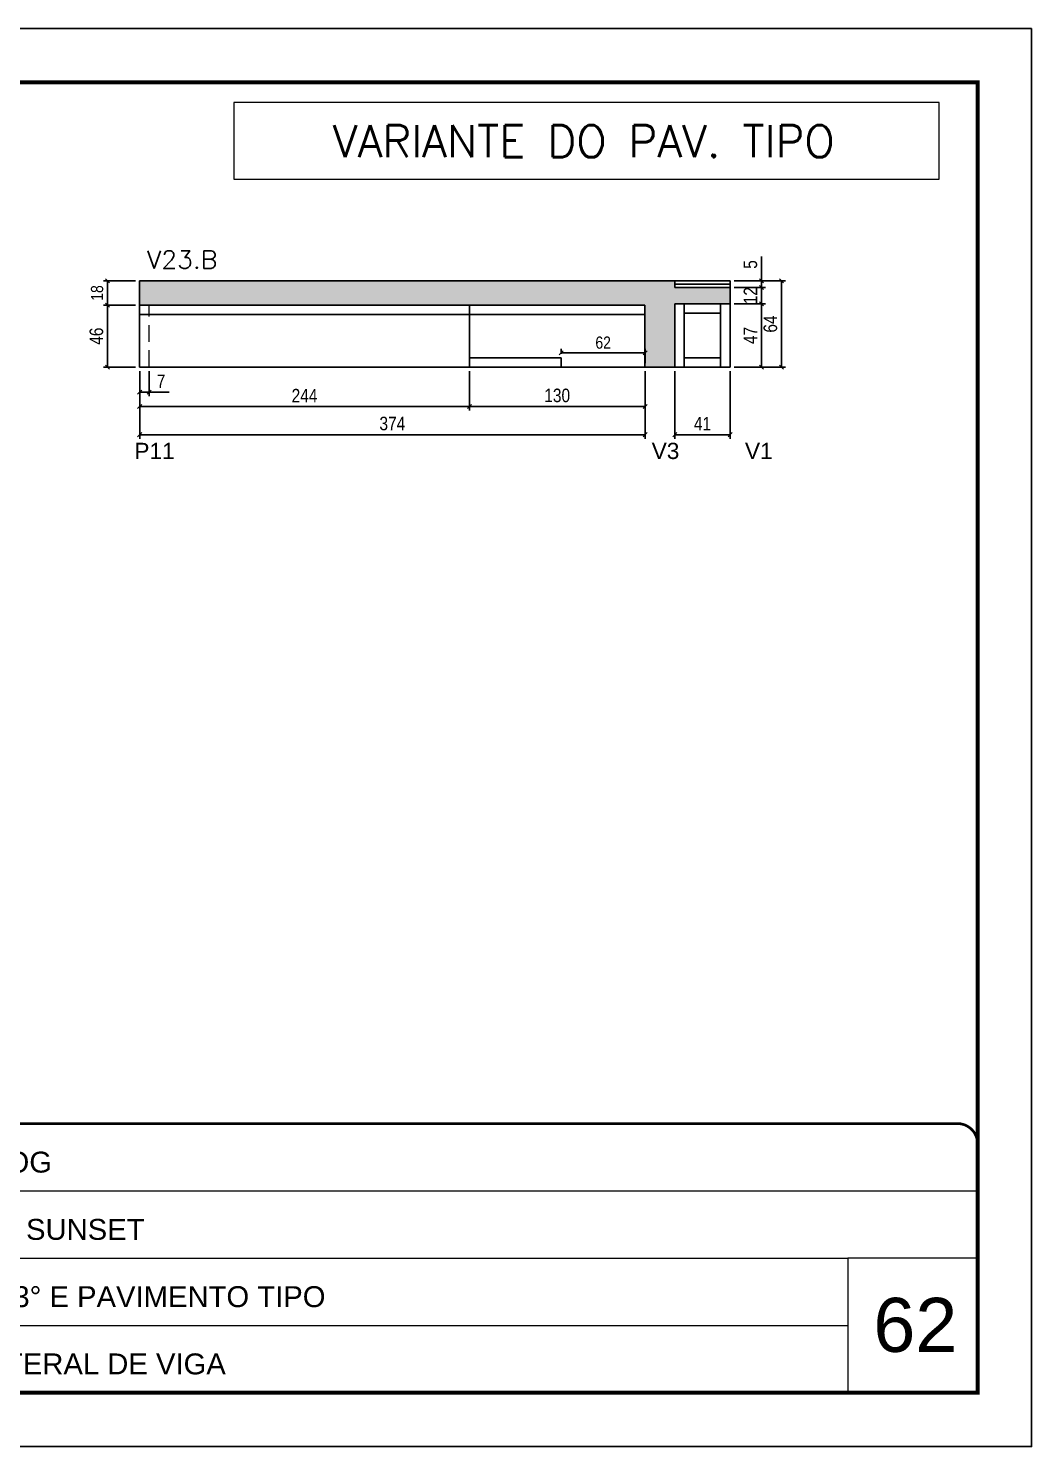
# Model space of a CAD drawing. Extents: x -10448 to -1189, y -11772 to 17235.
# Drawn here: x -8121 to -7378, y -1434 to -384 of the extents above; entities that cross this region are included whole.
import ezdxf

# ---------------------------------------------------------------- set-up
doc = ezdxf.new("R2010")
doc.units = 0
for name, pattern in [('CONTINUO', [0]), ('DASHED', [0.75, 0.5, -0.25]), ('HIDDEN', [0.375, 0.25, -0.125])]:
    doc.linetypes.add(name, pattern=pattern)
for name, color, linetype in [('5', 5, 'Continuous'), ('COTA', 241, 'Continuous'), ('Painéis', 200, 'Continuous'), ('SARR_2.2x7', 40, 'Continuous'), ('SARR_EDITAR', 141, 'Continuous')]:
    doc.layers.add(name, color=color, linetype=linetype)
for name, color, linetype, lineweight in [('CARIMBO', 255, 'Continuous', 9), ('Folhas', 255, 'Continuous', 9), ('Sarr 2.2x7', 40, 'Continuous', 9), ('SARRAFO DE PRESSAO', 251, 'DASHED', 9), ('Texto Seção', 7, 'Continuous', 15)]:
    doc.layers.add(name, color=color, linetype=linetype, lineweight=lineweight)
doc.layers.add('Laje_Perimetro', color=7, linetype='Continuous', plot=False)
doc.styles.add('ARIAL', font='arial.ttf')
doc.styles.add('COTA TECNICA', font='techl___.ttf', dxfattribs={"height": 10})
doc.styles.add('COTA TECNICA-50', font='techl___.ttf', dxfattribs={"height": 9})
doc.styles.add('REGUA-120', font='ROMANS.shx', dxfattribs={"height": 15})
doc.styles.get("Standard").update_dxf_attribs({"font": 'arial.ttf'})
doc.styles.add('Tecnologia', font='')
doc.styles.get('Tecnologia').set_extended_font_data('Forgotten Futurist')
doc.dimstyles.new('COTA PAINEL-50', dxfattribs={"dimtxt": 9, "dimasz": 3, "dimexe": 3, "dimexo": 3, "dimgap": 3, "dimtad": 1, "dimdec": 1, "dimzin": 12, "dimdsep": 46, "dimtxsty": 'COTA TECNICA-50', "dimblk1": 'OBLIQUE', "dimblk2": 'OBLIQUE', "dimsah": 1, "dimcen": 0.9, "dimclrd": 4, "dimclre": 4, "dimclrt": 240, "dimadec": 1, "dimazin": 3, "dimtfac": 1, "dimtdec": 1, "dimtmove": 0, "dimatfit": 3, "dimfxl": 1, "dimtolj": 1, "dimtzin": 12, "dimarcsym": 0})
doc.dimstyles.new('PAINEL', dxfattribs={"dimtxt": 10, "dimasz": 3, "dimexe": 3, "dimexo": 3, "dimgap": 3, "dimtad": 1, "dimdec": 1, "dimzin": 12, "dimdsep": 46, "dimtxsty": 'COTA TECNICA', "dimblk1": 'OBLIQUE', "dimblk2": 'OBLIQUE', "dimsah": 1, "dimcen": 0.9, "dimclrd": 4, "dimclre": 4, "dimclrt": 240, "dimadec": 1, "dimazin": 3, "dimtfac": 1, "dimtdec": 1, "dimtmove": 0, "dimatfit": 3, "dimfxl": 1, "dimtolj": 1, "dimtzin": 12, "dimarcsym": 0})

# ---------------------------------------------------------------- blocks, each defined once
blk = doc.blocks.new('9999999999')
at = {"color": 30, "linetype": 'CONTINUO'}
for p, q in [((98564.6, 34230.2), (98564.6, 34429.4)), ((98564.6, 34379.6), (99584, 34379.6)), ((98564.6, 34329.8), (99488, 34329.8)), ((99584, 34329.8), (99488, 34329.8)), ((99488, 34329.8), (99488, 34230.2)), ((98564.6, 34280), (99488, 34280))]:
    blk.add_line(p, q, dxfattribs=at)
at = {"color": 30, "linetype": 'CONTINUO', "const_width": 2}
blk.add_lwpolyline([(99584, 34230.2), (99584, 34414.4, 0.414214), (99569, 34429.4), (98229, 34429.4, 0.414214), (98214, 34414.4), (98214, 34245.2, 0.414214), (98229, 34230.2), (99584, 34230.2)], format="xyb", dxfattribs=at)
at = {"layer": 'Folhas'}
blk.add_lwpolyline([(98139, 34190.2), (99624, 34190.2), (99624, 35240.2), (98139, 35240.2)], close=True, dxfattribs=at)
at = {"layer": 'Folhas', "color": 30, "const_width": 3}
blk.add_lwpolyline([(98214, 34230.2), (99584, 34230.2), (99584, 35200.2), (98214, 35200.2)], close=True, dxfattribs=at)
at = {"color": 7, "linetype": 'Continuous', "ltscale": 5, "style": 'ARIAL'}
for s, height, p in [('STOG', 15.48, (98837.7, 34393.1)), ('NIK SUNSET', 15.48, (98837.7, 34343.3)), ('2°, 3° E PAVIMENTO TIPO', 15.483, (98837.7, 34293.5)), ('NOVA SISTEMAS CONSTRUTIVOS', 11.059, (98263.2, 34267.2)), ('LATERAL DE VIGA', 15.483, (98837.7, 34243.7))]:
    blk.add_text(s, height=height, dxfattribs=at).set_placement(p)
at = {"layer": 'Folhas', "color": 7, "style": 'Tecnologia', "width": 1.5}
for s, p in [('CLIENTE:', (98573.7, 34397.2)), ('OBRA:', (98573.7, 34347.3)), ('PAVIMENTO:', (98573.7, 34297.5)), ('PROJETO:', (98573.7, 34247.7))]:
    blk.add_text(s, height=14, dxfattribs=at).set_placement(p)
blk = doc.blocks.new('_Oblique')
at = {"color": 0, "linetype": 'ByBlock', "lineweight": -2}
blk.add_line((-0.5, -0.5), (0.5, 0.5), dxfattribs=at)
blk = doc.blocks.new('*D1079')
at = {"layer": 'COTA', "color": 4, "linetype": 'ByBlock', "lineweight": -2, "transparency": 16777216}
for p, q in [((-8038.4, -638.3), (-8038.4, -667.4)), ((-7794.4, -638.3), (-7794.4, -667.4)), ((-8038.4, -664.4), (-7794.4, -664.4))]:
    blk.add_line(p, q, dxfattribs=at)
at = {"layer": 'Defpoints', "color": 0, "linetype": 'ByBlock', "transparency": 16777216}
for p in [(-8038.4, -635.3), (-7794.4, -635.3), (-7794.4, -664.4)]:
    blk.add_point(p, dxfattribs=at)
at = {"layer": 'COTA', "color": 4, "linetype": 'ByBlock', "lineweight": -2, "transparency": 16777216, "xscale": 3, "yscale": 3, "zscale": 3, "rotation": 180}
blk.add_blockref('_Oblique', (-8038.4, -664.4), dxfattribs=at)
at = {"layer": 'COTA', "color": 4, "linetype": 'ByBlock', "lineweight": -2, "transparency": 16777216, "xscale": 3, "yscale": 3, "zscale": 3}
blk.add_blockref('_Oblique', (-7794.4, -664.4), dxfattribs=at)
at = {"layer": 'COTA', "color": 240, "linetype": 'ByBlock', "transparency": 16777216, "insert": (-7916.4, -656.3), "char_height": 10, "attachment_point": 5, "style": 'COTA TECNICA'}
blk.add_mtext('\\A1;244', dxfattribs=at)
blk = doc.blocks.new('*D1080')
at = {"layer": 'COTA', "color": 4, "linetype": 'ByBlock', "lineweight": -2, "transparency": 16777216}
for p, q in [((-7794.4, -638.3), (-7794.4, -667.4)), ((-7664.4, -638.3), (-7664.4, -667.4)), ((-7794.4, -664.4), (-7664.4, -664.4))]:
    blk.add_line(p, q, dxfattribs=at)
at = {"layer": 'Defpoints', "color": 0, "linetype": 'ByBlock', "transparency": 16777216}
for p in [(-7794.4, -635.3), (-7664.4, -635.3), (-7664.4, -664.4)]:
    blk.add_point(p, dxfattribs=at)
at = {"layer": 'COTA', "color": 4, "linetype": 'ByBlock', "lineweight": -2, "transparency": 16777216, "xscale": 3, "yscale": 3, "zscale": 3, "rotation": 180}
blk.add_blockref('_Oblique', (-7794.4, -664.4), dxfattribs=at)
at = {"layer": 'COTA', "color": 4, "linetype": 'ByBlock', "lineweight": -2, "transparency": 16777216, "xscale": 3, "yscale": 3, "zscale": 3}
blk.add_blockref('_Oblique', (-7664.4, -664.4), dxfattribs=at)
at = {"layer": 'COTA', "color": 240, "linetype": 'ByBlock', "transparency": 16777216, "insert": (-7729.4, -656.2), "char_height": 10, "attachment_point": 5, "style": 'COTA TECNICA'}
blk.add_mtext('\\A1;130', dxfattribs=at)
blk = doc.blocks.new('*D2139')
at = {"layer": 'COTA', "color": 4, "linetype": 'ByBlock', "lineweight": -2, "transparency": 16777216}
for p, q in [((-8038.4, -638.3), (-8038.4, -688.2)), ((-7664.4, -638.3), (-7664.4, -688.2)), ((-8038.4, -685.2), (-7664.4, -685.2))]:
    blk.add_line(p, q, dxfattribs=at)
at = {"layer": 'Defpoints', "color": 0, "linetype": 'ByBlock', "transparency": 16777216}
for p in [(-8038.4, -635.3), (-7664.4, -635.3), (-7664.4, -685.2)]:
    blk.add_point(p, dxfattribs=at)
at = {"layer": 'COTA', "color": 4, "linetype": 'ByBlock', "lineweight": -2, "transparency": 16777216, "xscale": 3, "yscale": 3, "zscale": 3, "rotation": 180}
blk.add_blockref('_Oblique', (-8038.4, -685.2), dxfattribs=at)
at = {"layer": 'COTA', "color": 4, "linetype": 'ByBlock', "lineweight": -2, "transparency": 16777216, "xscale": 3, "yscale": 3, "zscale": 3}
blk.add_blockref('_Oblique', (-7664.4, -685.2), dxfattribs=at)
at = {"layer": 'COTA', "color": 240, "linetype": 'ByBlock', "transparency": 16777216, "insert": (-7851.4, -677), "char_height": 10, "attachment_point": 5, "style": 'COTA TECNICA'}
blk.add_mtext('\\A1;374', dxfattribs=at)
blk = doc.blocks.new('*D2140')
at = {"layer": 'COTA', "color": 4, "linetype": 'ByBlock', "lineweight": -2, "transparency": 16777216}
for p, q in [((-8041.4, -589.3), (-8065.3, -589.3)), ((-8062.3, -635.3), (-8062.3, -589.3)), ((-8041.4, -635.3), (-8065.3, -635.3))]:
    blk.add_line(p, q, dxfattribs=at)
at = {"layer": 'Defpoints', "color": 0, "linetype": 'ByBlock', "transparency": 16777216}
for p in [(-8062.3, -589.3), (-8038.4, -589.3), (-8038.4, -635.3)]:
    blk.add_point(p, dxfattribs=at)
at = {"layer": 'COTA', "color": 4, "linetype": 'ByBlock', "lineweight": -2, "transparency": 16777216, "xscale": 3, "yscale": 3, "zscale": 3}
for p, rotation in [((-8062.3, -589.3), 90), ((-8062.3, -635.3), 270)]:
    blk.add_blockref('_Oblique', p, dxfattribs=dict(at, rotation=rotation))
at = {"layer": 'COTA', "color": 240, "linetype": 'ByBlock', "transparency": 16777216, "insert": (-8070.4, -612.3), "char_height": 10, "attachment_point": 5, "rotation": 90, "style": 'COTA TECNICA'}
blk.add_mtext('\\A1;46', dxfattribs=at)
blk = doc.blocks.new('*D2141')
at = {"layer": 'COTA', "color": 4, "linetype": 'ByBlock', "lineweight": -2, "transparency": 16777216}
for p, q in [((-7642.4, -638.3), (-7642.4, -688.2)), ((-7601.4, -638.3), (-7601.4, -688.2)), ((-7642.4, -685.2), (-7601.4, -685.2))]:
    blk.add_line(p, q, dxfattribs=at)
at = {"layer": 'Defpoints', "color": 0, "linetype": 'ByBlock', "transparency": 16777216}
for p in [(-7642.4, -635.3), (-7601.4, -635.3), (-7601.4, -685.2)]:
    blk.add_point(p, dxfattribs=at)
at = {"layer": 'COTA', "color": 4, "linetype": 'ByBlock', "lineweight": -2, "transparency": 16777216, "xscale": 3, "yscale": 3, "zscale": 3, "rotation": 180}
blk.add_blockref('_Oblique', (-7642.4, -685.2), dxfattribs=at)
at = {"layer": 'COTA', "color": 4, "linetype": 'ByBlock', "lineweight": -2, "transparency": 16777216, "xscale": 3, "yscale": 3, "zscale": 3}
blk.add_blockref('_Oblique', (-7601.4, -685.2), dxfattribs=at)
at = {"layer": 'COTA', "color": 240, "linetype": 'ByBlock', "transparency": 16777216, "insert": (-7621.9, -677.1), "char_height": 10, "attachment_point": 5, "style": 'COTA TECNICA'}
blk.add_mtext('\\A1;41', dxfattribs=at)
blk = doc.blocks.new('*D1081')
at = {"layer": 'COTA', "color": 4, "linetype": 'ByBlock', "lineweight": -2, "transparency": 16777216}
for p, q in [((-7598.4, -588.3), (-7575.3, -588.3)), ((-7578.3, -635.3), (-7578.3, -588.3)), ((-7598.4, -635.3), (-7575.3, -635.3))]:
    blk.add_line(p, q, dxfattribs=at)
at = {"layer": 'Defpoints', "color": 0, "linetype": 'ByBlock', "transparency": 16777216}
for p in [(-7601.4, -588.3), (-7578.3, -588.3), (-7601.4, -635.3)]:
    blk.add_point(p, dxfattribs=at)
at = {"layer": 'COTA', "color": 4, "linetype": 'ByBlock', "lineweight": -2, "transparency": 16777216, "xscale": 3, "yscale": 3, "zscale": 3}
for p, rotation in [((-7578.3, -588.3), 90), ((-7578.3, -635.3), 270)]:
    blk.add_blockref('_Oblique', p, dxfattribs=dict(at, rotation=rotation))
at = {"layer": 'COTA', "color": 240, "linetype": 'ByBlock', "transparency": 16777216, "insert": (-7586.4, -611.8), "char_height": 10, "attachment_point": 5, "rotation": 90, "style": 'COTA TECNICA'}
blk.add_mtext('\\A1;47', dxfattribs=at)
blk = doc.blocks.new('*D1082')
at = {"layer": 'COTA', "color": 4, "linetype": 'ByBlock', "lineweight": -2, "transparency": 16777216}
for p, q in [((-7598.4, -576.3), (-7575.3, -576.3)), ((-7578.3, -588.3), (-7578.3, -576.3)), ((-7598.4, -588.3), (-7575.3, -588.3))]:
    blk.add_line(p, q, dxfattribs=at)
at = {"layer": 'Defpoints', "color": 0, "linetype": 'ByBlock', "transparency": 16777216}
for p in [(-7601.4, -576.3), (-7578.3, -576.3), (-7601.4, -588.3)]:
    blk.add_point(p, dxfattribs=at)
at = {"layer": 'COTA', "color": 4, "linetype": 'ByBlock', "lineweight": -2, "transparency": 16777216, "xscale": 3, "yscale": 3, "zscale": 3}
for p, rotation in [((-7578.3, -576.3), 90), ((-7578.3, -588.3), 270)]:
    blk.add_blockref('_Oblique', p, dxfattribs=dict(at, rotation=rotation))
at = {"layer": 'COTA', "color": 240, "linetype": 'ByBlock', "transparency": 16777216, "insert": (-7586.4, -582.3), "char_height": 10, "attachment_point": 5, "rotation": 90, "style": 'COTA TECNICA'}
blk.add_mtext('\\A1;12', dxfattribs=at)
blk = doc.blocks.new('*D1083')
at = {"layer": 'COTA', "color": 4, "linetype": 'ByBlock', "lineweight": -2, "transparency": 16777216}
for p, q in [((-7598.4, -571.3), (-7560.5, -571.3)), ((-7563.5, -635.3), (-7563.5, -571.3)), ((-7598.4, -635.3), (-7560.5, -635.3))]:
    blk.add_line(p, q, dxfattribs=at)
at = {"layer": 'Defpoints', "color": 0, "linetype": 'ByBlock', "transparency": 16777216}
for p in [(-7601.4, -571.3), (-7563.5, -571.3), (-7601.4, -635.3)]:
    blk.add_point(p, dxfattribs=at)
at = {"layer": 'COTA', "color": 4, "linetype": 'ByBlock', "lineweight": -2, "transparency": 16777216, "xscale": 3, "yscale": 3, "zscale": 3}
for p, rotation in [((-7563.5, -571.3), 90), ((-7563.5, -635.3), 270)]:
    blk.add_blockref('_Oblique', p, dxfattribs=dict(at, rotation=rotation))
at = {"layer": 'COTA', "color": 240, "linetype": 'ByBlock', "transparency": 16777216, "insert": (-7571.6, -603.3), "char_height": 10, "attachment_point": 5, "rotation": 90, "style": 'COTA TECNICA'}
blk.add_mtext('\\A1;64', dxfattribs=at)
blk = doc.blocks.new('*D2142')
at = {"layer": 'COTA', "color": 4, "linetype": 'ByBlock', "lineweight": -2, "transparency": 16777216}
for p, q in [((-7578.3, -571.3), (-7578.3, -553.2)), ((-7598.4, -571.3), (-7575.3, -571.3)), ((-7598.4, -576.3), (-7575.3, -576.3)), ((-7578.3, -576.3), (-7578.3, -571.3)), ((-7578.3, -576.3), (-7578.3, -579.3))]:
    blk.add_line(p, q, dxfattribs=at)
at = {"layer": 'Defpoints', "color": 0, "linetype": 'ByBlock', "transparency": 16777216}
for p in [(-7601.4, -571.3), (-7601.4, -576.3), (-7578.3, -571.3)]:
    blk.add_point(p, dxfattribs=at)
at = {"layer": 'COTA', "color": 4, "linetype": 'ByBlock', "lineweight": -2, "transparency": 16777216, "xscale": 3, "yscale": 3, "zscale": 3}
for p, rotation in [((-7578.3, -571.3), 270), ((-7578.3, -576.3), 90)]:
    blk.add_blockref('_Oblique', p, dxfattribs=dict(at, rotation=rotation))
at = {"layer": 'COTA', "color": 240, "linetype": 'ByBlock', "transparency": 16777216, "insert": (-7586.4, -559.2), "char_height": 10, "attachment_point": 5, "rotation": 90, "style": 'COTA TECNICA'}
blk.add_mtext('\\A1;5', dxfattribs=at)
blk = doc.blocks.new('*D2143')
at = {"layer": 'COTA', "color": 4, "linetype": 'ByBlock', "lineweight": -2, "transparency": 16777216}
for p, q in [((-8038.4, -638.3), (-8038.4, -656.8)), ((-8031.4, -638.3), (-8031.4, -656.8)), ((-8038.4, -653.8), (-8031.4, -653.8)), ((-8031.4, -653.8), (-8016.7, -653.8))]:
    blk.add_line(p, q, dxfattribs=at)
at = {"layer": 'Defpoints', "color": 0, "linetype": 'ByBlock', "transparency": 16777216}
for p in [(-8038.4, -635.3), (-8031.4, -635.3), (-8031.4, -653.8)]:
    blk.add_point(p, dxfattribs=at)
at = {"layer": 'COTA', "color": 4, "linetype": 'ByBlock', "lineweight": -2, "transparency": 16777216, "xscale": 3, "yscale": 3, "zscale": 3, "rotation": 180}
blk.add_blockref('_Oblique', (-8038.4, -653.8), dxfattribs=at)
at = {"layer": 'COTA', "color": 4, "linetype": 'ByBlock', "lineweight": -2, "transparency": 16777216, "xscale": 3, "yscale": 3, "zscale": 3}
blk.add_blockref('_Oblique', (-8031.4, -653.8), dxfattribs=at)
at = {"layer": 'COTA', "color": 240, "linetype": 'ByBlock', "transparency": 16777216, "insert": (-8022.6, -645.7), "char_height": 10, "attachment_point": 5, "style": 'COTA TECNICA'}
blk.add_mtext('\\A1;7', dxfattribs=at)
blk = doc.blocks.new('*D2145')
at = {"layer": 'COTA', "color": 4, "linetype": 'ByBlock', "lineweight": -2, "transparency": 16777216}
for p, q in [((-8041.4, -571.3), (-8065.3, -571.3)), ((-8062.3, -589.3), (-8062.3, -571.3)), ((-8041.4, -589.3), (-8065.3, -589.3))]:
    blk.add_line(p, q, dxfattribs=at)
at = {"layer": 'Defpoints', "color": 0, "linetype": 'ByBlock', "transparency": 16777216}
for p in [(-8062.3, -571.3), (-8038.4, -571.3), (-8038.4, -589.3)]:
    blk.add_point(p, dxfattribs=at)
at = {"layer": 'COTA', "color": 4, "linetype": 'ByBlock', "lineweight": -2, "transparency": 16777216, "xscale": 3, "yscale": 3, "zscale": 3}
for p, rotation in [((-8062.3, -571.3), 90), ((-8062.3, -589.3), 270)]:
    blk.add_blockref('_Oblique', p, dxfattribs=dict(at, rotation=rotation))
at = {"layer": 'COTA', "color": 240, "linetype": 'ByBlock', "transparency": 16777216, "insert": (-8069.9, -580.3), "char_height": 9, "attachment_point": 5, "rotation": 90, "style": 'COTA TECNICA-50'}
blk.add_mtext('\\A1;18', dxfattribs=at)
blk = doc.blocks.new('*D2146')
at = {"layer": 'COTA', "color": 4, "linetype": 'ByBlock', "lineweight": -2, "transparency": 16777216}
for p, q in [((-7726.4, -625.3), (-7726.4, -621.7)), ((-7664.4, -624.7), (-7726.4, -624.7)), ((-7664.4, -632.3), (-7664.4, -621.7))]:
    blk.add_line(p, q, dxfattribs=at)
at = {"layer": 'Defpoints', "color": 0, "linetype": 'ByBlock', "transparency": 16777216}
for p in [(-7726.4, -624.7), (-7726.4, -628.3), (-7664.4, -635.3)]:
    blk.add_point(p, dxfattribs=at)
at = {"layer": 'COTA', "color": 4, "linetype": 'ByBlock', "lineweight": -2, "transparency": 16777216, "xscale": 3, "yscale": 3, "zscale": 3, "rotation": 180}
blk.add_blockref('_Oblique', (-7726.4, -624.7), dxfattribs=at)
at = {"layer": 'COTA', "color": 4, "linetype": 'ByBlock', "lineweight": -2, "transparency": 16777216, "xscale": 3, "yscale": 3, "zscale": 3}
blk.add_blockref('_Oblique', (-7664.4, -624.7), dxfattribs=at)
at = {"layer": 'COTA', "color": 240, "linetype": 'ByBlock', "transparency": 16777216, "insert": (-7695.4, -617.1), "char_height": 9, "attachment_point": 5, "style": 'COTA TECNICA-50'}
blk.add_mtext('\\A1;62', dxfattribs=at)

msp = doc.modelspace()

# ---------------------------------------------------------------- hatches: boundary and pattern name
at = {"layer": 'COTA', "linetype": 'ByBlock'}
h = msp.add_hatch(dxfattribs=at)
h.set_pattern_fill('AR-CONC', color=256, scale=0.03)
h.set_pattern_definition([(50, (-144007.7664, -26476.8273), (5.46554007, -0.47817257), [0.5715, -6.2865]), (355, (-144007.7664, -26476.8273), (-1.05730264, 5.73170536), [0.4572, -5.02921753]), (100.4514447, (-144007.311, -26476.867), (4.40823741, 5.25353256), [0.48570026, -5.34270734]), (46.1842, (-144007.7664, -26475.303), (8.13237123, -1.26126984), [0.85725, -9.42975]), (96.6355576, (-144007.089, -26475.4084), (7.122124, 7.42278374), [0.7285507, -8.01406824]), (351.184151, (-144007.766, -26475.303), (7.122124, 7.42278374), [0.685799, -7.54379196]), (21, (-144007.0044, -26475.6843), (4.54843174, -3.06795595), [0.5715, -6.2865]), (326, (-144007.0044, -26475.6843), (1.85406085, 5.52563898), [0.4572, -5.0292]), (71.451445, (-144006.6253, -26475.94), (6.40249258, 2.45768307), [0.48570026, -5.34269813]), (37.5, (-144007.7664, -26476.8273), (0.092658098, 2.536651166), [0, -4.96824, 0, -5.1054, 0, -5.04825]), (7.5, (-144007.7664, -26476.8273), (2.004589875, 3.005417245), [0, -2.91084, 0, -4.85394, 0, -1.92405]), (327.5, (-144009.4656, -26476.8273), (4.067717855, -0.17186232), [0, -1.905, 0, -5.9436, 0, -7.8867]), (317.5, (-144010.2276, -26476.8273), (4.44387544, 0.76279473), [0, -2.4765, 0, -3.94716, 0, -5.6007])])
h.paths.add_polyline_path([(-7601.43, -588.26), (-7601.43, -576.26), (-7642.43, -576.26), (-7642.43, -571.26), (-8038.43, -571.26), (-8038.43, -589.26), (-7664.43, -589.26), (-7664.43, -635.26), (-7642.43, -635.26), (-7642.43, -588.26)])

# ---------------------------------------------------------------- linework, layer by layer
for p, q in [((-8038.43, -589.26), (-8038.43, -571.26)), ((-8038.43, -571.26), (-7642.43, -571.26)), ((-7601.43, -588.26), (-7601.43, -576.26)), ((-7664.43, -635.26), (-7642.43, -635.26))]:
    msp.add_line(p, q, dxfattribs=at)
at = {"layer": 'Laje_Perimetro'}
msp.add_lwpolyline([(-7378.28, -384.4), (-8863.28, -384.4), (-8863.28, -1434.4), (-7378.28, -1434.4)], close=True, dxfattribs=at)
at = {"layer": 'Painéis', "linetype": 'ByBlock'}
for p, q in [((-7642.43, -571.26), (-7601.43, -571.26)), ((-7642.43, -576.26), (-7642.43, -571.26)), ((-7642.43, -576.26), (-7601.43, -576.26)), ((-7601.43, -576.26), (-7601.43, -571.26)), ((-8038.43, -589.26), (-7664.43, -589.26)), ((-8038.43, -635.26), (-8038.43, -589.26)), ((-7794.43, -635.26), (-7794.43, -589.26)), ((-7664.43, -635.26), (-7664.43, -589.26)), ((-7642.43, -588.26), (-7601.43, -588.26)), ((-7642.43, -635.26), (-7642.43, -588.26)), ((-7601.43, -635.26), (-7601.43, -588.26)), ((-8038.43, -635.26), (-7664.43, -635.26)), ((-7642.43, -635.26), (-7601.43, -635.26))]:
    msp.add_line(p, q, dxfattribs=at)
at = {"layer": 'Sarr 2.2x7', "linetype": 'HIDDEN', "ltscale": 50}
msp.add_line((-8031.43, -635.26), (-8031.43, -589.26), dxfattribs=at)
at = {"layer": 'SARR_2.2x7', "linetype": 'Continuous'}
for p, q in [((-8038.43, -596.26), (-7794.43, -596.26)), ((-7794.43, -596.26), (-7664.43, -596.26)), ((-7635.43, -635.26), (-7635.43, -588.26)), ((-7635.43, -595.26), (-7608.43, -595.26)), ((-7608.43, -635.26), (-7608.43, -588.26)), ((-7794.43, -628.26), (-7726.43, -628.26)), ((-7726.43, -628.26), (-7726.43, -635.26)), ((-7635.43, -628.26), (-7608.43, -628.26)), ((-7729.93, -635.26), (-7726.43, -635.26))]:
    msp.add_line(p, q, dxfattribs=at)
at = {"layer": 'SARR_EDITAR', "linetype": 'ByBlock'}
msp.add_line((-7642.43, -573.76), (-7601.43, -573.76), dxfattribs=at)
at = {"layer": 'Texto Seção'}
msp.add_lwpolyline([(-7446.63, -439.29), (-7968.62, -439.29), (-7968.62, -495.97), (-7446.63, -495.97)], close=True, dxfattribs=at)

# ---------------------------------------------------------------- block references
at = {"layer": 'SARRAFO DE PRESSAO', "color": 6, "linetype": 'ByBlock'}
msp.add_blockref('9999999999', (-107002.26, -35624.6), dxfattribs=at)

# ---------------------------------------------------------------- texts
at = {"layer": '5', "linetype": 'Continuous'}
for s, p in [('P11', (-8042.35, -703.23)), ('V3', (-7659.47, -703.23)), ('V1', (-7590.43, -703.23))]:
    msp.add_text(s, height=12, rotation=0.00004, dxfattribs=at).set_placement(p)
at = {"layer": 'CARIMBO', "style": 'ARIAL'}
msp.add_text('62', height=40, dxfattribs=at).set_placement((-7495.42, -1364.26))
at = {"layer": 'Texto Seção', "style": 'REGUA-120', "width": 1.05}
msp.add_text('V23.B', height=13, dxfattribs=at).set_placement((-8032.97, -562.08))
at = {"layer": 'Texto Seção', "insert": (-7389.51, -479.86), "char_height": 23.7362, "width": 640.4194, "attachment_point": 9, "style": 'REGUA-120'}
msp.add_mtext('\\pxqc,t6;^JVARIANTE DO PAV. TIPO', dxfattribs=at)

# ---------------------------------------------------------------- dimensions: what is measured, and where the dimension line sits
at = {"layer": 'COTA', "linetype": 'ByBlock'}
for base, p1, p2, angle, dimstyle, picture, middle in [((-7578.32, -571.26), (-7601.43, -576.26), (-7601.43, -571.26), 90, 'PAINEL', '*D2142', (-7586.42, -559.22)), ((-8062.34, -571.26), (-8038.43, -589.26), (-8038.43, -571.26), 90, 'COTA PAINEL-50', '*D2145', (-8069.93, -580.26)), ((-7563.46, -571.26), (-7601.43, -635.26), (-7601.43, -571.26), 90, 'PAINEL', '*D1083', (-7571.56, -603.26)), ((-8062.34, -589.26), (-8038.43, -635.26), (-8038.43, -589.26), 90, 'PAINEL', '*D2140', (-8070.44, -612.26)), ((-7578.32, -588.26), (-7601.43, -635.26), (-7601.43, -588.26), 90, 'PAINEL', '*D1081', (-7586.39, -611.76)), ((-7726.43, -624.66), (-7664.43, -635.26), (-7726.43, -628.26), 180, 'COTA PAINEL-50', '*D2146', (-7695.43, -617.07))]:
    dim = msp.add_linear_dim(base=base, p1=p1, p2=p2, angle=angle, dimstyle=dimstyle, dxfattribs=at)
    dim.commit()
    dim.dimension.update_dxf_attribs({"geometry": picture, "text_midpoint": middle})
dim = msp.add_linear_dim(base=(-7578.32, -576.26), p1=(-7601.43, -588.26), p2=(-7601.43, -576.26), angle=90, dimstyle='PAINEL', dxfattribs=at)
dim.commit()
dim.dimension.update_dxf_attribs({"geometry": '*D1082', "text_midpoint": (-7578.32, -582.26), "dimtype": 160})
for base, p1, p2, picture, middle in [((-7794.43, -664.39), (-8038.43, -635.26), (-7794.43, -635.26), '*D1079', (-7916.43, -656.32)), ((-7664.43, -685.21), (-8038.43, -635.26), (-7664.43, -635.26), '*D2139', (-7851.43, -677)), ((-8031.43, -653.75), (-8038.43, -635.26), (-8031.43, -635.26), '*D2143', (-8022.56, -645.68)), ((-7664.43, -664.39), (-7794.43, -635.26), (-7664.43, -635.26), '*D1080', (-7729.43, -656.17)), ((-7601.43, -685.21), (-7642.43, -635.26), (-7601.43, -635.26), '*D2141', (-7621.93, -677.14))]:
    dim = msp.add_linear_dim(base=base, p1=p1, p2=p2, dimstyle='PAINEL', dxfattribs=at)
    dim.commit()
    dim.dimension.update_dxf_attribs({"geometry": picture, "text_midpoint": middle})

doc.saveas('drawing.dxf')
